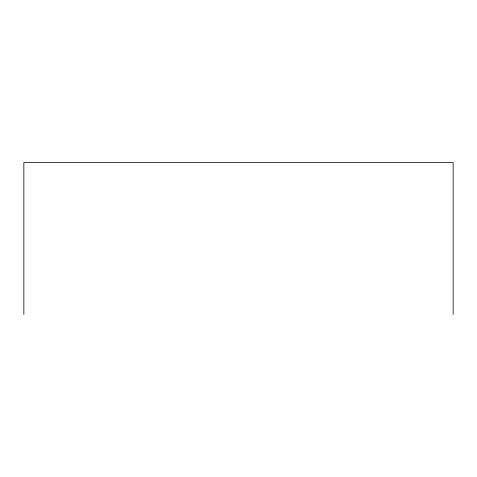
<?xml version="1.0" encoding="UTF-8"?>
<svg xmlns="http://www.w3.org/2000/svg" width="477" height="477" viewBox="0 0 477 477"><rect width="100%" height="100%" fill="white"/><g stroke="black" fill="none" stroke-linecap="round" stroke-linejoin="round"><path stroke-width="0.72" d="M453.15 314.426L453.15 162.574L23.85 162.574L23.85 314.426"/></g></svg>
